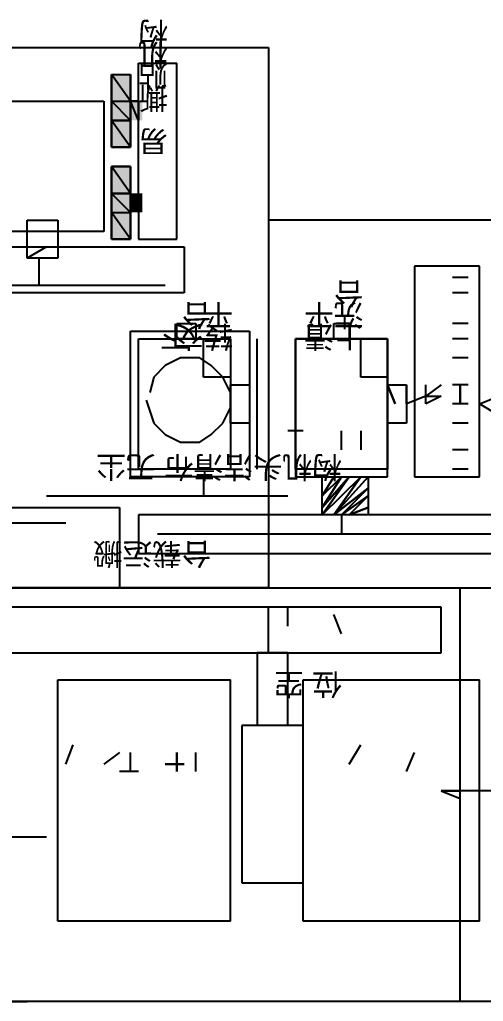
# Model space of a CAD drawing. Header units: millimetres. Extents: x 5 to 415, y 48 to 251.
# Drawn here: x 179.317 to 181.452, y 174.89 to 179.411 of the extents above; entities that cross this region are included whole.
import ezdxf

# ---------------------------------------------------------------- set-up
doc = ezdxf.new("R2010")
doc.units = ezdxf.units.MM
for name, color, linetype in [('H', 7, 'Continuous'), ('P', 7, 'Continuous'), ('T', 7, 'Continuous')]:
    doc.layers.add(name, color=color, linetype=linetype)

msp = doc.modelspace()

# ---------------------------------------------------------------- hatches: boundary and pattern name
at = {"layer": 'H', "linetype": 'Continuous'}
for points in [[(179.74, 179.035), (179.74, 179.158), (179.828, 179.158), (179.828, 179.035), (179.74, 179.035)], [(179.74, 178.947), (179.74, 179.035), (179.828, 179.035), (179.828, 178.947), (179.74, 178.947)], [(179.828, 178.947), (179.828, 179.035), (179.881, 179.035), (179.881, 178.947), (179.828, 178.947)], [(179.74, 178.823), (179.74, 178.947), (179.828, 178.947), (179.828, 178.823), (179.74, 178.823)], [(179.74, 178.611), (179.74, 178.735), (179.828, 178.735), (179.828, 178.611), (179.74, 178.611)], [(179.74, 178.523), (179.74, 178.611), (179.828, 178.611), (179.828, 178.523), (179.74, 178.523)], [(179.828, 178.558), (179.828, 178.611), (179.881, 178.611), (179.881, 178.558), (179.828, 178.558)], [(179.828, 178.523), (179.828, 178.558), (179.881, 178.558), (179.881, 178.523), (179.828, 178.523)], [(179.74, 178.4), (179.74, 178.523), (179.828, 178.523), (179.828, 178.4), (179.74, 178.4)]]:
    msp.add_hatch(color=256, dxfattribs=at).paths.add_polyline_path(points)

# ---------------------------------------------------------------- linework, layer by layer
at = {"layer": 'P'}
for points in [[(173.267, 179.282), (180.463, 179.282)], [(180.463, 179.282), (180.463, 176.795)], [(179.864, 179.035), (179.864, 179.211)], [(179.864, 179.211), (180.04, 179.211)], [(180.04, 178.4), (180.04, 179.211)], [(179.74, 179.158), (179.74, 178.823)], [(179.828, 179.035), (179.74, 179.158)], [(179.74, 179.158), (179.74, 179.035)], [(179.828, 179.035), (179.74, 179.158)], [(179.74, 179.158), (179.828, 179.158)], [(179.74, 178.823), (179.74, 179.158)], [(179.74, 179.158), (179.828, 179.158)], [(179.828, 178.823), (179.828, 179.158)], [(179.828, 179.158), (179.828, 179.035)], [(179.828, 179.158), (179.828, 179.035)], [(179.07, 179.035), (179.705, 179.035)], [(179.705, 179.035), (179.705, 178.435)], [(179.828, 178.947), (179.74, 179.035)], [(179.74, 179.035), (179.74, 178.947)], [(179.828, 178.947), (179.74, 179.035)], [(179.74, 179.035), (179.828, 179.035)], [(179.74, 179.035), (179.828, 179.035)], [(179.828, 178.947), (179.828, 179.035)], [(179.828, 179.035), (179.828, 178.947)], [(179.864, 178.947), (179.828, 179.035)], [(179.828, 179.035), (179.864, 179.035)], [(179.828, 179.035), (179.828, 179.035)], [(179.828, 179.035), (179.828, 179.035)], [(179.864, 179.035), (179.828, 179.035)], [(179.828, 179.035), (179.864, 179.035)], [(179.828, 179.035), (179.828, 178.947)], [(179.864, 178.947), (179.864, 179.035)], [(179.864, 179.035), (179.864, 178.947)], [(179.828, 178.823), (179.74, 178.947)], [(179.74, 178.947), (179.74, 178.823)], [(179.828, 178.823), (179.74, 178.947)], [(179.74, 178.947), (179.828, 178.947)], [(179.74, 178.947), (179.828, 178.947)], [(179.828, 178.947), (179.74, 178.947)], [(179.74, 178.947), (179.74, 178.947)], [(179.828, 178.947), (179.74, 178.947)], [(179.74, 178.947), (179.74, 178.947)], [(179.74, 178.947), (179.828, 178.947)], [(179.74, 178.947), (179.828, 178.947)], [(179.828, 178.947), (179.828, 178.823)], [(179.828, 178.823), (179.828, 178.947)], [(179.864, 178.611), (179.864, 178.947)], [(179.74, 178.823), (179.828, 178.823)], [(179.74, 178.823), (179.828, 178.823)], [(179.828, 178.823), (179.74, 178.823)], [(179.828, 178.735), (179.74, 178.735)], [(179.74, 178.735), (179.74, 178.4)], [(179.828, 178.611), (179.74, 178.735)], [(179.74, 178.735), (179.74, 178.611)], [(179.828, 178.611), (179.74, 178.735)], [(179.74, 178.735), (179.828, 178.735)], [(179.74, 178.4), (179.74, 178.735)], [(179.74, 178.735), (179.828, 178.735)], [(179.828, 178.4), (179.828, 178.735)], [(179.828, 178.735), (179.828, 178.611)], [(179.828, 178.735), (179.828, 178.611)], [(179.828, 178.523), (179.74, 178.611)], [(179.74, 178.611), (179.74, 178.523)], [(179.828, 178.523), (179.74, 178.611)], [(179.74, 178.611), (179.828, 178.611)], [(179.74, 178.611), (179.828, 178.611)], [(179.828, 178.611), (179.74, 178.611)], [(179.74, 178.611), (179.74, 178.611)], [(179.828, 178.611), (179.74, 178.611)], [(179.74, 178.611), (179.74, 178.611)], [(179.74, 178.611), (179.828, 178.611)], [(179.74, 178.611), (179.828, 178.611)], [(179.828, 178.576), (179.828, 178.611)], [(179.828, 178.611), (179.828, 178.576)], [(179.828, 178.611), (179.828, 178.523)], [(179.864, 178.523), (179.864, 178.611)], [(179.864, 178.576), (179.864, 178.611)], [(179.864, 178.611), (179.864, 178.576)], [(179.828, 178.523), (179.828, 178.576)], [(179.828, 178.576), (179.828, 178.523)], [(179.864, 178.523), (179.864, 178.576)], [(179.864, 178.576), (179.864, 178.523)], [(179.828, 178.4), (179.74, 178.523)], [(179.74, 178.523), (179.74, 178.4)], [(179.828, 178.4), (179.74, 178.523)], [(179.74, 178.523), (179.828, 178.523)], [(179.74, 178.523), (179.828, 178.523)], [(179.828, 178.523), (179.828, 178.4)], [(179.828, 178.4), (179.828, 178.523)], [(179.864, 178.523), (179.864, 178.4)], [(179.352, 178.312), (179.352, 178.488)], [(179.352, 178.488), (179.493, 178.488)], [(179.493, 178.488), (179.493, 178.312)], [(187.995, 178.488), (180.463, 178.488)], [(179.705, 178.435), (179.07, 178.435)], [(175.93, 178.364), (180.075, 178.364)], [(179.44, 178.364), (179.352, 178.312)], [(179.74, 178.4), (179.828, 178.4)], [(179.828, 178.4), (179.74, 178.4)], [(179.864, 178.4), (180.04, 178.4)], [(180.075, 178.364), (180.075, 178.153)], [(179.493, 178.312), (179.352, 178.312)], [(179.405, 178.312), (179.405, 178.188)], [(181.434, 178.276), (181.134, 178.276)], [(181.134, 178.276), (181.134, 177.306)], [(181.434, 177.306), (181.434, 178.276)], [(181.381, 178.223), (181.31, 178.223)], [(175.966, 178.188), (179.987, 178.188)], [(180.075, 178.153), (175.93, 178.153)], [(181.381, 178.153), (181.31, 178.153)], [(180.04, 177.941), (180.04, 178.012)], [(180.04, 178.012), (180.128, 178.012)], [(180.128, 178.012), (180.128, 177.941)], [(180.763, 177.941), (180.763, 178.012)], [(180.763, 178.012), (180.834, 178.012)], [(180.834, 178.012), (180.834, 177.941)], [(181.381, 178.012), (181.31, 178.012)], [(179.828, 177.729), (179.828, 177.976)], [(179.828, 177.976), (180.375, 177.976)], [(180.375, 177.976), (180.375, 177.306)], [(179.864, 177.341), (179.864, 177.941)], [(179.864, 177.941), (180.287, 177.941)], [(180.128, 177.941), (180.04, 177.941)], [(180.164, 177.765), (180.164, 177.941)], [(180.164, 177.941), (180.287, 177.941)], [(180.287, 177.941), (180.287, 177.341)], [(180.287, 177.941), (180.287, 177.765)], [(180.411, 177.341), (180.411, 177.941)], [(181.01, 177.941), (180.587, 177.941)], [(180.587, 177.941), (180.587, 177.306)], [(180.587, 177.341), (180.587, 177.941)], [(180.587, 177.941), (181.01, 177.941)], [(180.834, 177.941), (180.763, 177.941)], [(180.887, 177.765), (180.887, 177.941)], [(180.887, 177.941), (181.01, 177.941)], [(181.01, 177.306), (181.01, 177.941)], [(181.01, 177.941), (181.01, 177.341)], [(181.01, 177.941), (181.01, 177.765)], [(181.381, 177.941), (181.31, 177.941)], [(179.987, 177.818), (179.934, 177.765)], [(180.058, 177.853), (179.987, 177.818)], [(180.146, 177.853), (180.058, 177.853)], [(180.199, 177.818), (180.146, 177.853)], [(180.252, 177.765), (180.199, 177.818)], [(181.381, 177.853), (181.31, 177.853)], [(179.828, 177.306), (179.828, 177.729)], [(179.934, 177.765), (179.917, 177.694)], [(180.287, 177.765), (180.164, 177.765)], [(180.287, 177.694), (180.252, 177.765)], [(180.287, 177.729), (180.375, 177.729)], [(180.287, 177.553), (180.287, 177.729)], [(180.375, 177.729), (180.375, 177.553)], [(181.01, 177.765), (180.887, 177.765)], [(181.01, 177.729), (181.046, 177.641)], [(181.046, 177.641), (181.01, 177.729)], [(181.01, 177.729), (181.098, 177.729)], [(181.01, 177.553), (181.01, 177.729)], [(181.098, 177.641), (181.098, 177.729)], [(181.098, 177.729), (181.098, 177.553)], [(181.257, 177.729), (181.187, 177.677)], [(181.187, 177.641), (181.187, 177.729)], [(181.381, 177.729), (181.31, 177.729)], [(181.345, 177.729), (181.345, 177.641)], [(181.345, 177.641), (181.345, 177.729)], [(180.287, 177.624), (180.287, 177.694)], [(179.899, 177.659), (179.934, 177.553)], [(181.187, 177.677), (181.098, 177.641)], [(181.187, 177.677), (181.257, 177.677)], [(181.257, 177.677), (181.187, 177.641)], [(181.381, 177.641), (181.31, 177.641)], [(181.434, 177.641), (181.522, 177.677)], [(181.434, 177.588), (181.434, 177.677)], [(181.522, 177.588), (181.434, 177.641)], [(180.252, 177.553), (180.287, 177.624)], [(179.934, 177.553), (179.987, 177.5)], [(180.199, 177.5), (180.252, 177.553)], [(180.375, 177.553), (180.287, 177.553)], [(181.098, 177.553), (181.01, 177.553)], [(181.381, 177.553), (181.31, 177.553)], [(179.987, 177.5), (180.058, 177.465)], [(180.146, 177.465), (180.199, 177.5)], [(180.622, 177.518), (180.552, 177.518)], [(180.799, 177.43), (180.799, 177.518)], [(180.887, 177.518), (180.887, 177.43)], [(180.058, 177.465), (180.146, 177.465)], [(181.381, 177.43), (181.31, 177.43)], [(180.287, 177.341), (179.864, 177.341)], [(181.01, 177.341), (180.587, 177.341)], [(181.381, 177.341), (181.31, 177.341)], [(180.375, 177.306), (179.828, 177.306)], [(180.375, 177.306), (180.128, 177.306)], [(180.164, 177.306), (180.164, 177.218)], [(180.587, 177.306), (181.01, 177.306)], [(180.71, 177.13), (180.71, 177.306)], [(180.71, 177.306), (180.922, 177.306)], [(180.887, 177.306), (180.71, 177.13)], [(180.71, 177.13), (180.887, 177.306)], [(180.887, 177.306), (180.71, 177.13)], [(180.71, 177.13), (180.887, 177.306)], [(180.887, 177.306), (180.71, 177.13)], [(180.71, 177.13), (180.887, 177.306)], [(180.887, 177.306), (180.71, 177.13)], [(180.71, 177.13), (180.887, 177.306)], [(180.887, 177.306), (180.71, 177.13)], [(180.71, 177.13), (180.887, 177.306)], [(180.887, 177.306), (180.71, 177.13)], [(180.71, 177.13), (180.887, 177.306)], [(180.887, 177.306), (180.71, 177.13)], [(180.71, 177.13), (180.887, 177.306)], [(180.887, 177.306), (180.71, 177.13)], [(180.71, 177.13), (180.887, 177.306)], [(180.887, 177.306), (180.71, 177.13)], [(180.71, 177.13), (180.887, 177.306)], [(180.887, 177.306), (180.71, 177.13)], [(180.71, 177.13), (180.887, 177.306)], [(180.887, 177.306), (180.71, 177.13)], [(180.71, 177.13), (180.887, 177.306)], [(180.887, 177.306), (180.71, 177.13)], [(180.71, 177.13), (180.887, 177.306)], [(180.887, 177.306), (180.71, 177.13)], [(180.71, 177.13), (180.887, 177.306)], [(180.887, 177.306), (180.71, 177.13)], [(180.71, 177.13), (180.887, 177.306)], [(180.887, 177.306), (180.71, 177.13)], [(180.71, 177.13), (180.887, 177.306)], [(180.887, 177.306), (180.71, 177.13)], [(180.71, 177.13), (180.887, 177.306)], [(180.887, 177.306), (180.71, 177.13)], [(180.71, 177.13), (180.887, 177.306)], [(180.887, 177.306), (180.71, 177.13)], [(180.71, 177.13), (180.887, 177.306)], [(180.887, 177.306), (180.71, 177.13)], [(180.71, 177.13), (180.887, 177.306)], [(180.887, 177.306), (180.71, 177.13)], [(180.71, 177.13), (180.887, 177.306)], [(180.887, 177.306), (180.71, 177.13)], [(180.71, 177.13), (180.887, 177.306)], [(180.887, 177.306), (180.71, 177.13)], [(180.71, 177.13), (180.887, 177.306)], [(180.834, 177.306), (180.71, 177.13)], [(180.71, 177.13), (180.834, 177.306)], [(180.834, 177.306), (180.71, 177.13)], [(180.71, 177.13), (180.834, 177.306)], [(180.834, 177.306), (180.71, 177.13)], [(180.71, 177.13), (180.834, 177.306)], [(180.834, 177.306), (180.71, 177.13)], [(180.71, 177.13), (180.834, 177.306)], [(180.834, 177.306), (180.71, 177.13)], [(180.71, 177.13), (180.834, 177.306)], [(180.834, 177.306), (180.71, 177.13)], [(180.71, 177.13), (180.834, 177.306)], [(180.834, 177.306), (180.71, 177.13)], [(180.71, 177.13), (180.834, 177.306)], [(180.834, 177.306), (180.71, 177.13)], [(180.71, 177.13), (180.834, 177.306)], [(180.834, 177.306), (180.71, 177.13)], [(180.71, 177.13), (180.834, 177.306)], [(180.834, 177.306), (180.71, 177.13)], [(180.71, 177.13), (180.834, 177.306)], [(180.834, 177.306), (180.71, 177.13)], [(180.71, 177.13), (180.834, 177.306)], [(180.834, 177.306), (180.71, 177.13)], [(180.71, 177.13), (180.834, 177.306)], [(180.834, 177.306), (180.71, 177.13)], [(180.71, 177.13), (180.834, 177.306)], [(180.834, 177.306), (180.71, 177.13)], [(180.71, 177.13), (180.834, 177.306)], [(180.834, 177.306), (180.71, 177.13)], [(180.71, 177.13), (180.834, 177.306)], [(180.834, 177.306), (180.71, 177.13)], [(180.71, 177.13), (180.834, 177.306)], [(180.834, 177.306), (180.71, 177.13)], [(180.71, 177.13), (180.834, 177.306)], [(180.834, 177.306), (180.71, 177.13)], [(180.71, 177.13), (180.834, 177.306)], [(180.834, 177.306), (180.71, 177.13)], [(180.71, 177.13), (180.834, 177.306)], [(180.834, 177.306), (180.71, 177.13)], [(180.834, 177.306), (180.71, 177.165)], [(180.71, 177.165), (180.834, 177.306)], [(180.834, 177.306), (180.71, 177.165)], [(180.71, 177.165), (180.834, 177.306)], [(180.834, 177.306), (180.71, 177.165)], [(180.71, 177.165), (180.834, 177.306)], [(180.834, 177.306), (180.71, 177.165)], [(180.71, 177.165), (180.834, 177.306)], [(180.834, 177.306), (180.71, 177.165)], [(180.71, 177.165), (180.834, 177.306)], [(180.834, 177.306), (180.71, 177.165)], [(180.71, 177.165), (180.834, 177.306)], [(180.834, 177.306), (180.71, 177.165)], [(180.71, 177.165), (180.834, 177.306)], [(180.834, 177.306), (180.71, 177.165)], [(180.71, 177.165), (180.834, 177.306)], [(180.834, 177.306), (180.71, 177.165)], [(180.71, 177.165), (180.834, 177.306)], [(180.834, 177.306), (180.71, 177.165)], [(180.71, 177.165), (180.834, 177.306)], [(180.834, 177.306), (180.71, 177.165)], [(180.71, 177.165), (180.834, 177.306)], [(180.834, 177.306), (180.71, 177.165)], [(180.71, 177.165), (180.834, 177.306)], [(180.799, 177.306), (180.71, 177.165)], [(180.71, 177.165), (180.799, 177.306)], [(180.799, 177.306), (180.71, 177.165)], [(180.71, 177.165), (180.799, 177.306)], [(180.799, 177.306), (180.71, 177.165)], [(180.71, 177.165), (180.799, 177.306)], [(180.799, 177.306), (180.71, 177.165)], [(180.71, 177.165), (180.799, 177.306)], [(180.799, 177.306), (180.71, 177.165)], [(180.71, 177.165), (180.799, 177.306)], [(180.799, 177.306), (180.71, 177.165)], [(180.71, 177.165), (180.799, 177.306)], [(180.799, 177.306), (180.71, 177.165)], [(180.71, 177.165), (180.799, 177.306)], [(180.799, 177.306), (180.71, 177.165)], [(180.71, 177.165), (180.799, 177.306)], [(180.799, 177.306), (180.71, 177.165)], [(180.71, 177.165), (180.799, 177.306)], [(180.799, 177.306), (180.71, 177.165)], [(180.71, 177.165), (180.799, 177.306)], [(180.799, 177.306), (180.71, 177.165)], [(180.71, 177.165), (180.799, 177.306)], [(180.799, 177.306), (180.71, 177.165)], [(180.71, 177.165), (180.799, 177.306)], [(180.799, 177.306), (180.71, 177.165)], [(180.71, 177.165), (180.799, 177.306)], [(180.799, 177.306), (180.71, 177.165)], [(180.71, 177.165), (180.799, 177.306)], [(180.799, 177.306), (180.71, 177.165)], [(180.71, 177.165), (180.799, 177.306)], [(180.799, 177.306), (180.71, 177.165)], [(180.71, 177.165), (180.799, 177.306)], [(180.799, 177.306), (180.71, 177.165)], [(180.71, 177.165), (180.799, 177.306)], [(180.799, 177.306), (180.71, 177.165)], [(180.71, 177.165), (180.799, 177.306)], [(180.799, 177.306), (180.71, 177.165)], [(180.71, 177.165), (180.799, 177.306)], [(180.799, 177.306), (180.71, 177.165)], [(180.799, 177.306), (180.71, 177.218)], [(180.71, 177.218), (180.799, 177.306)], [(180.799, 177.306), (180.71, 177.218)], [(180.71, 177.218), (180.799, 177.306)], [(180.799, 177.306), (180.71, 177.218)], [(180.71, 177.218), (180.799, 177.306)], [(180.799, 177.306), (180.71, 177.218)], [(180.71, 177.218), (180.799, 177.306)], [(180.799, 177.306), (180.71, 177.218)], [(180.71, 177.218), (180.799, 177.306)], [(180.799, 177.306), (180.71, 177.218)], [(180.71, 177.218), (180.799, 177.306)], [(180.799, 177.306), (180.71, 177.218)], [(180.71, 177.218), (180.799, 177.306)], [(180.799, 177.306), (180.71, 177.218)], [(180.71, 177.218), (180.799, 177.306)], [(180.799, 177.306), (180.71, 177.218)], [(180.71, 177.218), (180.799, 177.306)], [(180.799, 177.306), (180.71, 177.218)], [(180.71, 177.218), (180.799, 177.306)], [(180.799, 177.306), (180.71, 177.218)], [(180.71, 177.218), (180.799, 177.306)], [(180.799, 177.306), (180.71, 177.218)], [(180.71, 177.218), (180.799, 177.306)], [(180.799, 177.306), (180.71, 177.218)], [(180.71, 177.218), (180.763, 177.306)], [(180.763, 177.306), (180.71, 177.218)], [(180.71, 177.218), (180.763, 177.306)], [(180.763, 177.306), (180.71, 177.218)], [(180.71, 177.218), (180.763, 177.306)], [(180.763, 177.306), (180.71, 177.218)], [(180.71, 177.218), (180.763, 177.306)], [(180.763, 177.306), (180.71, 177.218)], [(180.71, 177.218), (180.763, 177.306)], [(180.763, 177.306), (180.71, 177.218)], [(180.71, 177.218), (180.763, 177.306)], [(180.763, 177.306), (180.71, 177.218)], [(180.71, 177.218), (180.763, 177.306)], [(180.763, 177.306), (180.71, 177.218)], [(180.71, 177.218), (180.763, 177.306)], [(180.763, 177.306), (180.71, 177.218)], [(180.71, 177.218), (180.763, 177.306)], [(180.763, 177.306), (180.71, 177.218)], [(180.71, 177.218), (180.763, 177.306)], [(180.763, 177.306), (180.71, 177.218)], [(180.71, 177.218), (180.763, 177.306)], [(180.763, 177.306), (180.71, 177.218)], [(180.71, 177.218), (180.763, 177.306)], [(180.763, 177.306), (180.71, 177.218)], [(180.71, 177.218), (180.763, 177.306)], [(180.763, 177.306), (180.71, 177.218)], [(180.71, 177.218), (180.763, 177.306)], [(180.763, 177.306), (180.71, 177.218)], [(180.71, 177.218), (180.763, 177.306)], [(180.763, 177.306), (180.71, 177.218)], [(180.71, 177.218), (180.763, 177.306)], [(180.763, 177.306), (180.71, 177.218)], [(180.71, 177.218), (180.763, 177.306)], [(180.763, 177.306), (180.71, 177.218)], [(180.71, 177.218), (180.763, 177.306)], [(180.763, 177.306), (180.71, 177.218)], [(180.71, 177.218), (180.763, 177.306)], [(180.763, 177.306), (180.71, 177.218)], [(180.71, 177.218), (180.763, 177.306)], [(180.763, 177.13), (180.922, 177.306)], [(180.922, 177.306), (180.763, 177.13)], [(180.763, 177.13), (180.922, 177.306)], [(180.922, 177.306), (180.763, 177.13)], [(180.763, 177.13), (180.922, 177.306)], [(180.922, 177.306), (180.763, 177.13)], [(180.763, 177.13), (180.922, 177.306)], [(180.922, 177.306), (180.763, 177.13)], [(180.763, 177.13), (180.922, 177.306)], [(180.922, 177.306), (180.763, 177.13)], [(180.763, 177.13), (180.922, 177.306)], [(180.922, 177.306), (180.763, 177.13)], [(180.763, 177.13), (180.922, 177.306)], [(180.922, 177.306), (180.763, 177.13)], [(180.763, 177.13), (180.922, 177.306)], [(180.922, 177.306), (180.763, 177.13)], [(180.763, 177.13), (180.922, 177.306)], [(180.922, 177.306), (180.763, 177.13)], [(180.763, 177.13), (180.922, 177.306)], [(180.922, 177.306), (180.763, 177.13)], [(180.763, 177.13), (180.887, 177.306)], [(180.887, 177.306), (180.763, 177.13)], [(180.763, 177.13), (180.887, 177.306)], [(180.887, 177.306), (180.763, 177.13)], [(180.763, 177.13), (180.887, 177.306)], [(180.887, 177.306), (180.763, 177.13)], [(180.763, 177.13), (180.887, 177.306)], [(180.887, 177.306), (180.763, 177.13)], [(180.763, 177.13), (180.887, 177.306)], [(180.887, 177.306), (180.763, 177.13)], [(180.763, 177.13), (180.887, 177.306)], [(180.887, 177.306), (180.763, 177.13)], [(180.763, 177.13), (180.887, 177.306)], [(180.887, 177.306), (180.763, 177.13)], [(180.763, 177.13), (180.887, 177.306)], [(180.887, 177.306), (180.763, 177.13)], [(180.763, 177.13), (180.887, 177.306)], [(180.887, 177.306), (180.763, 177.13)], [(180.763, 177.13), (180.887, 177.306)], [(180.887, 177.306), (180.763, 177.13)], [(180.922, 177.306), (180.922, 177.13)], [(181.134, 177.306), (181.434, 177.306)], [(180.922, 177.253), (180.763, 177.13)], [(180.763, 177.13), (180.922, 177.253)], [(180.922, 177.253), (180.763, 177.13)], [(180.763, 177.13), (180.922, 177.253)], [(180.922, 177.253), (180.763, 177.13)], [(180.763, 177.13), (180.922, 177.253)], [(180.922, 177.253), (180.763, 177.13)], [(180.763, 177.13), (180.922, 177.253)], [(180.922, 177.253), (180.763, 177.13)], [(180.763, 177.13), (180.922, 177.253)], [(180.922, 177.253), (180.763, 177.13)], [(180.763, 177.13), (180.922, 177.253)], [(180.922, 177.253), (180.763, 177.13)], [(180.763, 177.13), (180.922, 177.253)], [(180.922, 177.253), (180.763, 177.13)], [(180.763, 177.13), (180.922, 177.253)], [(180.922, 177.253), (180.763, 177.13)], [(180.763, 177.13), (180.922, 177.253)], [(180.922, 177.253), (180.763, 177.13)], [(180.763, 177.13), (180.922, 177.253)], [(180.922, 177.253), (180.763, 177.13)], [(180.763, 177.13), (180.922, 177.253)], [(180.922, 177.253), (180.763, 177.13)], [(180.922, 177.253), (180.799, 177.13)], [(180.799, 177.13), (180.922, 177.253)], [(180.922, 177.253), (180.799, 177.13)], [(180.799, 177.13), (180.922, 177.253)], [(180.922, 177.253), (180.799, 177.13)], [(180.799, 177.13), (180.922, 177.253)], [(180.922, 177.253), (180.799, 177.13)], [(180.799, 177.13), (180.922, 177.253)], [(180.922, 177.253), (180.799, 177.13)], [(180.799, 177.13), (180.922, 177.253)], [(180.922, 177.253), (180.799, 177.13)], [(180.799, 177.13), (180.922, 177.253)], [(180.922, 177.253), (180.799, 177.13)], [(180.799, 177.13), (180.922, 177.253)], [(180.922, 177.253), (180.799, 177.13)], [(180.799, 177.13), (180.922, 177.253)], [(180.922, 177.253), (180.799, 177.13)], [(180.799, 177.13), (180.922, 177.253)], [(180.922, 177.253), (180.799, 177.13)], [(180.799, 177.13), (180.922, 177.253)], [(180.922, 177.253), (180.799, 177.13)], [(180.799, 177.13), (180.922, 177.253)], [(180.922, 177.253), (180.799, 177.13)], [(180.799, 177.13), (180.922, 177.253)], [(180.922, 177.253), (180.799, 177.13)], [(180.799, 177.13), (180.922, 177.253)], [(180.922, 177.253), (180.799, 177.13)], [(180.799, 177.13), (180.922, 177.253)], [(180.922, 177.253), (180.799, 177.13)], [(180.799, 177.13), (180.922, 177.253)], [(180.922, 177.253), (180.799, 177.13)], [(180.799, 177.13), (180.922, 177.253)], [(180.922, 177.253), (180.799, 177.13)], [(180.799, 177.13), (180.922, 177.253)], [(180.922, 177.253), (180.799, 177.13)], [(180.799, 177.13), (180.922, 177.253)], [(180.922, 177.253), (180.799, 177.13)], [(180.799, 177.13), (180.922, 177.253)], [(180.922, 177.253), (180.799, 177.13)], [(180.799, 177.13), (180.922, 177.253)], [(179.44, 177.218), (180.552, 177.218)], [(180.922, 177.218), (180.799, 177.13)], [(180.799, 177.13), (180.922, 177.218)], [(180.922, 177.218), (180.799, 177.13)], [(180.799, 177.13), (180.922, 177.218)], [(180.922, 177.218), (180.799, 177.13)], [(180.799, 177.13), (180.922, 177.218)], [(180.922, 177.218), (180.799, 177.13)], [(180.799, 177.13), (180.922, 177.218)], [(180.922, 177.218), (180.799, 177.13)], [(180.799, 177.13), (180.922, 177.218)], [(180.922, 177.218), (180.799, 177.13)], [(180.799, 177.13), (180.922, 177.218)], [(180.922, 177.218), (180.799, 177.13)], [(180.799, 177.13), (180.922, 177.218)], [(180.922, 177.218), (180.799, 177.13)], [(180.799, 177.13), (180.922, 177.218)], [(180.922, 177.218), (180.799, 177.13)], [(180.799, 177.13), (180.922, 177.218)], [(180.922, 177.218), (180.799, 177.13)], [(180.799, 177.13), (180.922, 177.218)], [(180.922, 177.218), (180.799, 177.13)], [(180.799, 177.13), (180.922, 177.218)], [(180.922, 177.218), (180.799, 177.13)], [(180.799, 177.13), (180.922, 177.218)], [(180.922, 177.218), (180.834, 177.13)], [(180.834, 177.13), (180.922, 177.218)], [(180.922, 177.218), (180.834, 177.13)], [(180.834, 177.13), (180.922, 177.218)], [(180.922, 177.218), (180.834, 177.13)], [(180.834, 177.13), (180.922, 177.218)], [(180.922, 177.218), (180.834, 177.13)], [(180.834, 177.13), (180.922, 177.218)], [(180.922, 177.218), (180.834, 177.13)], [(180.834, 177.13), (180.922, 177.218)], [(180.922, 177.218), (180.834, 177.13)], [(180.834, 177.13), (180.922, 177.218)], [(180.922, 177.218), (180.834, 177.13)], [(180.834, 177.13), (180.922, 177.218)], [(180.922, 177.218), (180.834, 177.13)], [(180.834, 177.13), (180.922, 177.218)], [(180.922, 177.218), (180.834, 177.13)], [(180.834, 177.13), (180.922, 177.218)], [(180.922, 177.218), (180.834, 177.13)], [(180.834, 177.13), (180.922, 177.218)], [(180.922, 177.218), (180.834, 177.13)], [(180.834, 177.13), (180.922, 177.218)], [(180.922, 177.218), (180.834, 177.13)], [(180.834, 177.13), (180.922, 177.218)], [(180.922, 177.218), (180.834, 177.13)], [(180.834, 177.13), (180.922, 177.218)], [(180.922, 177.218), (180.834, 177.13)], [(180.834, 177.13), (180.922, 177.218)], [(180.922, 177.218), (180.834, 177.13)], [(180.834, 177.13), (180.922, 177.218)], [(180.922, 177.218), (180.834, 177.13)], [(180.834, 177.13), (180.922, 177.218)], [(180.922, 177.218), (180.834, 177.13)], [(180.834, 177.13), (180.922, 177.218)], [(180.922, 177.218), (180.834, 177.13)], [(180.834, 177.13), (180.922, 177.218)], [(180.922, 177.218), (180.834, 177.13)], [(180.834, 177.13), (180.922, 177.218)], [(180.922, 177.218), (180.834, 177.13)], [(180.834, 177.13), (180.922, 177.218)], [(177.112, 177.165), (179.776, 177.165)], [(179.776, 177.165), (179.776, 176.795)], [(180.922, 177.165), (180.834, 177.13)], [(180.834, 177.13), (180.922, 177.165)], [(180.922, 177.165), (180.834, 177.13)], [(180.834, 177.13), (180.922, 177.165)], [(180.922, 177.165), (180.834, 177.13)], [(180.834, 177.13), (180.922, 177.165)], [(180.922, 177.165), (180.834, 177.13)], [(180.834, 177.13), (180.922, 177.165)], [(180.922, 177.165), (180.834, 177.13)], [(180.834, 177.13), (180.922, 177.165)], [(180.922, 177.165), (180.834, 177.13)], [(180.834, 177.13), (180.922, 177.165)], [(180.922, 177.165), (180.834, 177.13)], [(180.834, 177.13), (180.922, 177.165)], [(180.922, 177.165), (180.834, 177.13)], [(180.834, 177.13), (180.922, 177.165)], [(180.922, 177.165), (180.834, 177.13)], [(180.834, 177.13), (180.922, 177.165)], [(180.922, 177.165), (180.834, 177.13)], [(180.834, 177.13), (180.922, 177.165)], [(180.922, 177.165), (180.834, 177.13)], [(180.834, 177.13), (180.922, 177.165)], [(180.922, 177.165), (180.834, 177.13)], [(180.834, 177.13), (180.922, 177.165)], [(177.659, 177.094), (179.529, 177.094)], [(182.104, 177.13), (179.864, 177.13)], [(179.864, 177.13), (179.864, 176.953)], [(180.922, 177.13), (180.71, 177.13)], [(180.799, 177.13), (180.799, 177.042)], [(182.033, 177.042), (179.952, 177.042)], [(179.864, 176.953), (182.104, 176.953)], [(180.463, 176.795), (173.267, 176.795)], [(173.267, 176.795), (182.739, 176.795)], [(179.776, 176.795), (177.112, 176.795)], [(181.345, 174.89), (181.345, 176.795)], [(181.257, 176.706), (177.588, 176.706)], [(181.134, 176.706), (178.717, 176.706)], [(180.463, 176.495), (180.463, 176.706)], [(180.552, 176.618), (180.552, 176.706)], [(181.257, 176.495), (181.257, 176.706)], [(180.799, 176.583), (180.763, 176.671)], [(177.588, 176.495), (181.257, 176.495)], [(180.552, 176.495), (180.411, 176.495)], [(180.411, 176.495), (180.411, 176.16)], [(180.552, 176.16), (180.552, 176.495)], [(179.493, 175.26), (179.493, 176.371)], [(179.493, 176.371), (180.287, 176.371)], [(180.287, 175.26), (180.287, 176.371)], [(180.622, 175.26), (180.622, 176.371)], [(180.622, 176.371), (181.434, 176.371)], [(181.434, 175.26), (181.434, 176.371)], [(180.622, 176.16), (180.34, 176.16)], [(180.34, 176.16), (180.34, 175.436)], [(180.622, 175.436), (180.622, 176.16)], [(179.529, 175.983), (179.564, 176.071)], [(180.834, 175.983), (180.887, 176.071)], [(179.776, 176.036), (179.705, 175.983)], [(179.828, 175.948), (179.828, 176.036)], [(180.04, 175.948), (180.04, 176.036)], [(180.04, 176.036), (180.04, 175.948)], [(180.128, 175.948), (180.128, 176.036)], [(181.098, 175.948), (181.134, 176.036)], [(180.075, 175.983), (179.987, 175.983)], [(179.987, 175.983), (180.075, 175.983)], [(179.864, 175.948), (179.776, 175.948)], [(181.945, 175.86), (181.257, 175.86)], [(181.257, 175.86), (181.345, 175.86)], [(181.257, 175.86), (181.345, 175.824)], [(178.805, 175.648), (179.44, 175.648)], [(180.34, 175.436), (180.622, 175.436)], [(180.287, 175.26), (179.493, 175.26)], [(181.434, 175.26), (180.622, 175.26)], [(182.739, 174.89), (173.267, 174.89)], [(175.683, 174.89), (179.352, 174.89)]]:
    msp.add_lwpolyline(points, dxfattribs=at)

# ---------------------------------------------------------------- texts
at = {"layer": 'T', "char_height": 0.1, "attachment_point": 1, "rotation": 180}
for s, insert in [('{\\fArial|b0|i0|c0|p18;构}', (180, 179.3)), ('{\\fArial|b0|i0|c0|p18;机}', (180, 179.2)), ('{\\fArial|b0|i0|c0|p18;贴}', (180, 179.1)), ('{\\fArial|b0|i0|c0|p18;撕}', (180, 179)), ('{\\fArial|b0|i0|c0|p18;易}', (180, 178.8)), ('{\\fArial|b0|i0|c0|p18;台}', (180.9, 178.1)), ('{\\fArial|b0|i0|c0|p18;台}', (180.2, 178)), ('{\\fArial|b0|i0|c0|p18;平}', (180.3, 178)), ('{\\fArial|b0|i0|c0|p18;洗平}', (180.9, 178)), ('{\\fArial|b0|i0|c0|p18;下}', (180.1, 177.9)), ('{\\fArial|b0|i0|c0|p18;转交}', (180.3, 177.9)), ('{\\fArial|b0|i0|c0|p18;上清}', (180.9, 177.9)), ('{\\fArial|b0|i0|c0|p18;构机头洁清布 无尘}', (180.8, 177.3)), ('{\\fArial|b0|i0|c0|p18;台载运搬}', (180.2, 176.9)), ('{\\fArial|b0|i0|c0|p18;位 空}', (180.8, 176.3))]:
    msp.add_mtext(s, dxfattribs=dict(at, insert=insert))

doc.saveas('drawing.dxf')
